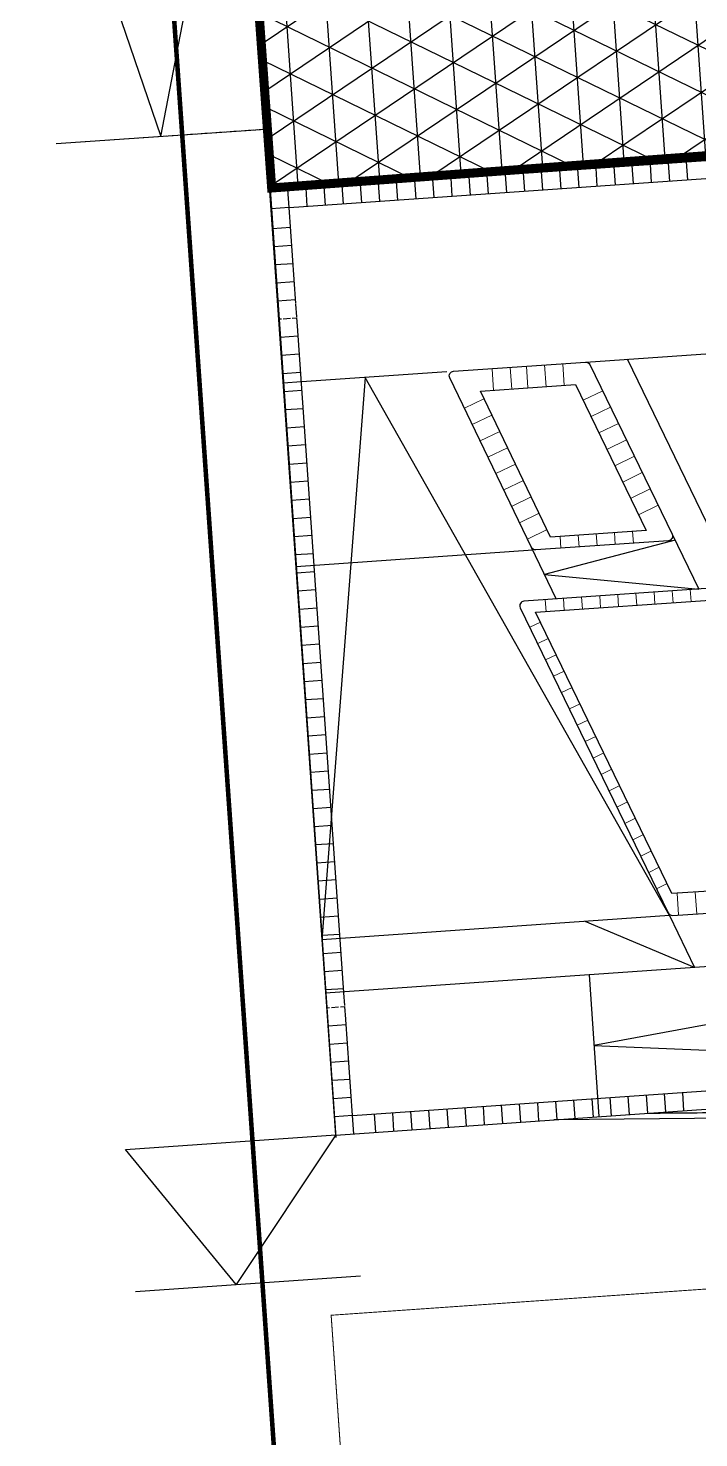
# Model space of a CAD drawing. Header units: millimetres. Extents: x 50357 to 985146, y 723188 to 1803594.
# Drawn here: x 832174.6 to 832211.5, y 818034.3 to 818111.9 of the extents above; entities that cross this region are included whole.
import ezdxf

# ---------------------------------------------------------------- set-up
doc = ezdxf.new("R2010")
doc.units = ezdxf.units.MM
doc.header["$LTSCALE"] = 3
doc.header["$MEASUREMENT"] = 0
for name, pattern in [('3A35X-MAGP-P-SB$0$3A35X-MAGP-P-SB$0$ACAD_ISO05W035', [11.55, 8.4, -1.05, 0, -1.05, 0, -1.05]), ('DIVIDE', [1.25, 0.5, -0.25, 0, -0.25, 0, -0.25]), ('HIDDEN', [0.375, 0.25, -0.125]), ('PHANTOM2', [1.25, 0.625, -0.125, 0.125, -0.125, 0.125, -0.125])]:
    doc.linetypes.add(name, pattern=pattern)
for name, color, linetype in [('00-TITLEBOX', 7, 'Continuous'), ('3A35X-MAGP-P-SB$0$UAJ-90BOUN', 7, 'Continuous'), ('LWK-MA_Stone around ASA', 8, 'Continuous'), ('LWK-STEPS', 8, 'Continuous'), ('UAJ-00XREF', 7, 'Continuous'), ('UAJ-90.5LAND', 8, 'Continuous')]:
    doc.layers.add(name, color=color, linetype=linetype)
doc.layers.add('3A35X-MAGP-P-SB$0$UAJ-00ANNO-$', color=32, linetype='Continuous', lineweight=5, plot=False)
for name, color, linetype, lineweight in [('LWK-GA_PLANTER WALL TILES', 8, 'Continuous', 9), ('LWK-GA_PLANTERWALL', 8, 'Continuous', 30), ('LWK-LV_RAMP HIDDEN', 8, 'Continuous', 20)]:
    doc.layers.add(name, color=color, linetype=linetype, lineweight=lineweight)

# ---------------------------------------------------------------- blocks, each defined once
blk = doc.blocks.new('3A35X-MAGP-P-LD-00-0')
at = {"layer": 'LWK-GA_PLANTER WALL TILES'}
for p, q in [((834514541, 818092051, 0), (834514460, 818093248, 0)), ((834515539, 818092119, 0), (834515458, 818093316, 0)), ((834516537, 818092186, 0), (834516456, 818093384, 0))]:
    blk.add_line(p, q, dxfattribs=at)
at = {"layer": 'LWK-GA_PLANTER WALL TILES', "elevation": 0}
for points in [[(834512648, 818091913), (834512564, 818093110)], [(834513645, 818091983), (834513561, 818093180)], [(834512118, 818091460), (834511038, 818090939)], [(834517576, 818091374), (834518655, 818091898)], [(834512553, 818090559), (834511472, 818090038)], [(834518012, 818090474), (834519091, 818090998)], [(834518449, 818089575), (834519528, 818090098)], [(834512988, 818089659), (834511907, 818089137)], [(834518884, 818088674), (834519963, 818089198)], [(834513422, 818088758), (834512341, 818088237)], [(834519321, 818087775), (834520400, 818088298)], [(834513857, 818087858), (834512776, 818087336)], [(834514291, 818086957), (834513211, 818086435)], [(834519757, 818086875), (834520836, 818087399)], [(834514726, 818086056), (834513645, 818085535)], [(834520192, 818085975), (834521271, 818086498)], [(834515161, 818085156), (834514080, 818084634)], [(834520629, 818085075), (834521708, 818085599)], [(834515595, 818084255), (834514514, 818083734)], [(834516310, 818083884), (834516356, 818083236)], [(834517308, 818083954), (834517353, 818083305)], [(834518306, 818084023), (834518351, 818083375)], [(834519303, 818084093), (834519348, 818083445)], [(834520301, 818084163), (834520346, 818083514)], [(834516543, 818079819), (834516498, 818080467)], [(834517541, 818079888), (834517495, 818080537)], [(834518538, 818079958), (834518493, 818080606)], [(834519536, 818080028), (834519491, 818080676)], [(834520533, 818080097), (834520488, 818080746)], [(834521531, 818080167), (834521486, 818080815)], [(834522529, 818080236), (834522483, 818080885)], [(834523526, 818080306), (834523481, 818080955)], [(834515546, 818079749), (834515500, 818080397)], [(834515230, 818079167), (834514644, 818078884)], [(834515666, 818078268), (834515081, 818077984)], [(834516102, 818077368), (834515517, 818077084)], [(834516540, 818076469), (834515954, 818076185)], [(834516976, 818075569), (834516391, 818075285)], [(834517414, 818074670), (834516828, 818074386)], [(834517850, 818073770), (834517265, 818073486)], [(834518288, 818072871), (834517702, 818072587)], [(834518724, 818071971), (834518139, 818071687)], [(834519162, 818071072), (834518576, 818070788)], [(834519598, 818070172), (834519013, 818069888)], [(834520036, 818069273), (834519450, 818068989)], [(834520472, 818068373), (834519886, 818068089)], [(834520909, 818067474), (834520324, 818067190)], [(834521346, 818066574), (834520760, 818066290)], [(834521782, 818065674), (834521197, 818065390)], [(834522218, 818064774), (834521633, 818064491)], [(834522766, 818064249), (834522843, 818063051)], [(834523764, 818064312), (834523841, 818063115)]]:
    blk.add_lwpolyline(points, dxfattribs=at)
at = {"layer": 'LWK-GA_PLANTERWALL', "elevation": 0}
for points in [[(834510440, 818092965), (834517710, 818093477, -0.306406), (834517953, 818093337), (834522479, 818084007, -0.53109), (834522271, 818083649), (834514976, 818083139, -0.306842), (834514733, 818083280), (834510232, 818092607, -0.530234)], [(834528903, 818063572), (834531595, 818069588, 0.221649), (834531592, 818069799), (834526167, 818080985, 0.306296), (834525924, 818081125), (834514325, 818080315, 0.531236), (834514117, 818079957), (834522272, 818063170, 0.304534), (834522513, 818063030), (834528690, 818063425, 0.278392)]]:
    blk.add_lwpolyline(points, format="xyb", close=True, dxfattribs=at)
for points in [[(834515792, 818083848), (834511922, 818091867), (834517161, 818092235), (834521045, 818084214)], [(834522480, 818064230), (834514961, 818079708), (834525108, 818080417), (834530319, 818069676), (834528043, 818064586)]]:
    blk.add_lwpolyline(points, close=True, dxfattribs=at)
at = {"layer": 'LWK-LV_RAMP HIDDEN', "linetype": 'HIDDEN', "ltscale": 6}
blk.add_lwpolyline([(834488572, 818105485), (834500093, 818106291)], dxfattribs=at)
at = {"layer": 'LWK-MA_Stone around ASA', "ltscale": 0.5}
for p, q in [((834500324, 818102900, 0), (834540219, 818105688, 0)), ((834501396, 818101972, 0), (834540289, 818104691, 0)), ((834513363, 818102809, 0), (834513292, 818103807, 0)), ((834514360, 818102878, 0), (834514290, 818103877, 0)), ((834515358, 818102948, 0), (834515288, 818103946, 0)), ((834516355, 818103018, 0), (834516285, 818104016, 0)), ((834517353, 818103088, 0), (834517283, 818104086, 0)), ((834518350, 818103157, 0), (834518280, 818104156, 0)), ((834519348, 818103227, 0), (834519278, 818104225, 0)), ((834520346, 818103297, 0), (834520275, 818104295, 0)), ((834521343, 818103366, 0), (834521273, 818104365, 0)), ((834522341, 818103436, 0), (834522271, 818104434, 0)), ((834523338, 818103506, 0), (834523268, 818104504, 0)), ((834501392, 818101972, 0), (834501322, 818102970, 0)), ((834502389, 818102042, 0), (834502319, 818103040, 0)), ((834503387, 818102112, 0), (834503317, 818103110, 0)), ((834504384, 818102181, 0), (834504314, 818103180, 0)), ((834505382, 818102251, 0), (834505312, 818103249, 0)), ((834506380, 818102321, 0), (834506310, 818103319, 0)), ((834507377, 818102390, 0), (834507307, 818103389, 0)), ((834508375, 818102460, 0), (834508305, 818103458, 0)), ((834509372, 818102530, 0), (834509302, 818103528, 0)), ((834510370, 818102600, 0), (834510300, 818103598, 0)), ((834511367, 818102669, 0), (834511297, 818103668, 0)), ((834512365, 818102739, 0), (834512295, 818103737, 0)), ((834503975, 818050933, 0), (834500324, 818102900, 0)), ((834501763, 818096688, 0), (834501392, 818101972, 0)), ((834501814, 818095965, 0), (834501765, 818096663, 0)), ((834501866, 818095217, 0), (834501817, 818095915, 0)), ((834504426, 818058782, 0), (834501868, 818095192, 0)), ((834503975, 818050933, 0), (834625141, 818059445, 0)), ((834504477, 818058058, 0), (834504428, 818058757, 0)), ((834504529, 818057310, 0), (834504480, 818058008, 0)), ((834504902, 818052001, 0), (834504531, 818057285, 0)), ((834504902, 818052001, 0), (834580894, 818057339, 0)), ((834504973, 818051003, 0), (834504902, 818052001, 0))]:
    blk.add_line(p, q, dxfattribs=at)
at = {"layer": 'LWK-MA_Stone around ASA', "ltscale": 0.5, "elevation": 0}
for points in [[(834501395, 818101972), (834500394, 818101902)], [(834501469, 818100880), (834500471, 818100810)], [(834501539, 818099883), (834500541, 818099813)], [(834501609, 818098885), (834500611, 818098815)], [(834501679, 818097888), (834500681, 818097818)], [(834501749, 818096890), (834500751, 818096820)], [(834500963, 818095833), (834500821, 818095823)], [(834501462, 818095868), (834501069, 818095840)], [(834501819, 818095892), (834501567, 818095875)], [(834501889, 818094895), (834500891, 818094825)], [(834501959, 818093897), (834500962, 818093828)], [(834502029, 818092900), (834501032, 818092830)], [(834502099, 818091902), (834501102, 818091833)], [(834502174, 818090905), (834501172, 818090835)], [(834502239, 818089907), (834501242, 818089837)], [(834502309, 818088910), (834501312, 818088840)], [(834502380, 818087912), (834501382, 818087842)], [(834502450, 818086915), (834501452, 818086845)], [(834502520, 818085917), (834501522, 818085847)], [(834502594, 818084920), (834501592, 818084850)], [(834502664, 818083922), (834501662, 818083852)], [(834502734, 818082925), (834501732, 818082855)], [(834502805, 818081927), (834501802, 818081857)], [(834502875, 818080930), (834501858, 818080859)], [(834502945, 818079932), (834501943, 818079862)], [(834503010, 818078934), (834502013, 818078864)], [(834503080, 818077937), (834502083, 818077867)], [(834503155, 818076940), (834502153, 818076869)], [(834503225, 818075942), (834502223, 818075872)], [(834503295, 818074944), (834502293, 818074874)], [(834503365, 818073947), (834502363, 818073877)], [(834503435, 818072949), (834502433, 818072879)], [(834503505, 818071952), (834502503, 818071882)], [(834503575, 818070954), (834502573, 818070884)], [(834503645, 818069957), (834502643, 818069887)], [(834503716, 818068959), (834502714, 818068889)], [(834503786, 818067962), (834502784, 818067892)], [(834503851, 818066964), (834502854, 818066894)], [(834503921, 818065966), (834502924, 818065896)], [(834503991, 818064969), (834502994, 818064899)], [(834504061, 818063971), (834503064, 818063901)], [(834504132, 818062974), (834503134, 818062904)], [(834504202, 818061976), (834503204, 818061906)], [(834504272, 818060979), (834503274, 818060909)], [(834504342, 818059981), (834503344, 818059911)], [(834504412, 818058983), (834503414, 818058914)], [(834504482, 818057986), (834504230, 818057968)], [(834503626, 818057926), (834503484, 818057916)], [(834504125, 818057961), (834503732, 818057933)], [(834504552, 818056988), (834503555, 818056919)], [(834504622, 818055991), (834503625, 818055921)], [(834504692, 818054993), (834503695, 818054923)], [(834504762, 818053996), (834503765, 818053926)], [(834504832, 818052998), (834503835, 818052928)], [(834513080, 818052575), (834513150, 818051578)], [(834514078, 818052645), (834514148, 818051648)], [(834515076, 818052715), (834515145, 818051718)], [(834516073, 818052785), (834516143, 818051788)], [(834517071, 818052856), (834517140, 818051858)], [(834518068, 818052926), (834518138, 818051928)], [(834519066, 818052996), (834519136, 818051998)], [(834520063, 818053066), (834520133, 818052068)], [(834521061, 818053136), (834521131, 818052138)], [(834522058, 818053206), (834522128, 818052208)], [(834523056, 818053276), (834523126, 818052278)], [(834504902, 818052001), (834503905, 818051931)], [(834506098, 818052085), (834506168, 818051087)], [(834507095, 818052155), (834507165, 818051157)], [(834508093, 818052225), (834508163, 818051227)], [(834509090, 818052295), (834509160, 818051297)], [(834510088, 818052365), (834510158, 818051367)], [(834511085, 818052435), (834511155, 818051437)], [(834512083, 818052505), (834512153, 818051508)]]:
    blk.add_lwpolyline(points, dxfattribs=at)
at = {"layer": 'LWK-STEPS', "ltscale": 0.5, "elevation": 0}
blk.add_lwpolyline([(834487013, 818131033), (834495241, 818131613), (834495192, 818132308), (834495222, 818132310), (834495192, 818132715), (834498250, 818132929), (834503984, 818050798)], dxfattribs=at)
at = {"layer": 'UAJ-90.5LAND'}
blk.add_line((834574020, 818052329, 0), (834515974, 818051776, 0), dxfattribs=at)
blk.add_lwpolyline([(834487063, 818127076), (834494333, 818105888), (834498563, 818127880)], dxfattribs=at)
at = {"layer": 'UAJ-90.5LAND', "elevation": 0}
for points in [[(834488572, 818105485), (834500093, 818106291)], [(834517728, 818093476), (834533554, 818094582)], [(834510073, 818092939), (834502071, 818092379), (834501069, 818092309)], [(834531645, 818069691), (834520013, 818093636)], [(834522337, 818063016), (834505572, 818092626), (834503201, 818061678)], [(834522638, 818083670), (834515453, 818081780), (834523942, 818080982)], [(834522479, 818084007), (834523942, 818080982)], [(834514809, 818083122), (834501778, 818082206)], [(834516101, 818080438), (834514731, 818083279)], [(834589474, 818064764), (834503405, 818058747)], [(834522337, 818063016), (834503206, 818061679)], [(834523720, 818060167), (834517710, 818062693)], [(834522337, 818063016), (834523724, 818060158)], [(834552286, 818062145), (834518183, 818055863), (834552839, 818054448)], [(834517915, 818059761), (834518459, 818051966)], [(834505344, 818043173), (834492950, 818042306)]]:
    blk.add_lwpolyline(points, dxfattribs=at)
at = {"layer": 'UAJ-90.5LAND'}
blk.add_lwpolyline([(834492399, 818050137), (834503975, 818050948), (834498494, 818042696)], close=True, dxfattribs=at)
blk.add_rational_spline([(834521244, 818052146), (834538828, 818052314), (834556412, 818052481), (834573995, 818052649), (834575279, 818052661), (834576222, 818051790), (834576312, 818050510), (834576356, 818049875), (834576400, 818049241), (834576445, 818048607), (834576466, 818048300), (834576440, 818047994), (834576368, 818047695), (834576296, 818047396), (834576271, 818047089), (834576292, 818046782)], [1, 1, 1, 1, 0.818725782143, 0.818725782143, 1, 1, 1, 1, 0.992191581091, 0.992191581091, 1, 0.992191582692, 0.992191582692, 1], degree=3, knots=[49173.465892, 49173.465892, 49173.465892, 49173.465892, 101926.808107, 101926.808107, 101926.808107, 109479.477725, 109479.477725, 109479.477725, 111386.627271, 111386.627271, 111386.627271, 112305.844853, 112305.844853, 112305.844853, 113225.062341, 113225.062341, 113225.062341, 113225.062341], dxfattribs=at)

msp = doc.modelspace()

# ---------------------------------------------------------------- hatches: boundary and pattern name
h = msp.add_hatch()
h.set_pattern_fill('NET3', color=256, scale=18)
h.set_pattern_definition([(273.99891, (834525.5252, 818208.8837), (2.244522, 0.1569093), []), (333.99891, (834525.5252, 818208.8837), (0.9863736, 2.0222678), []), (33.99891, (834525.5252, 818208.8837), (-1.2581485, 1.8653585), [])])
edge = h.paths.add_edge_path()
edge.add_arc((832246.0451, 818268.9728), 117.4715, 237.761019, 253.81498)
edge.add_line((832213.3011, 818156.1571), (832213.1253, 818155.3418))
edge.add_line((832213.1253, 818155.3418), (832213.9663, 818155.2143))
edge.add_line((832213.9663, 818155.2143), (832211.5657, 818144.3196))
edge.add_line((832211.5657, 818144.3196), (832220.0467, 818142.4509))
edge.add_line((832220.0467, 818142.4509), (832227.8682, 818142.9709))
edge.add_line((832227.8682, 818142.9709), (832228.1955, 818143.4369))
edge.add_line((832228.1955, 818143.4369), (832228.9489, 818133.2615))
edge.add_line((832228.9489, 818133.2615), (832222.4697, 818132.7812))
edge.add_line((832222.4697, 818132.7812), (832222.8925, 818127.0768))
edge.add_line((832222.8925, 818127.0768), (832225.0417, 818127.2361))
edge.add_line((832225.0417, 818127.2361), (832225.1705, 818125.4987))
edge.add_line((832225.1705, 818125.4987), (832229.4999, 818125.8197))
edge.add_line((832229.4999, 818125.8197), (832230.9488, 818106.2519))
edge.add_line((832230.9488, 818106.2519), (832188, 818103.0685))
edge.add_line((832188, 818103.0685), (832186.0985, 818129.4005))
edge.add_line((832186.0985, 818129.4005), (832198.0579, 818130.2871))
edge.add_line((832198.0579, 818130.2871), (832197.5912, 818136.5839))
edge.add_line((832197.5912, 818136.5839), (832185.6378, 818135.6978))
edge.add_line((832185.6378, 818135.6978), (832185.2447, 818141.0009))
edge.add_line((832185.2447, 818141.0009), (832185.4958, 818141.0194))
edge.add_line((832185.4958, 818141.0194), (832183.3797, 818169.6118))

# ---------------------------------------------------------------- linework, layer by layer
at = {"linetype": 'PHANTOM2', "ltscale": 60, "const_width": 0.25}
msp.add_lwpolyline([(832197.2472, 817903.2275), (832181.244, 818132.2001), (832182.8149, 818132.3099), (832180.0368, 818172.006), (832178.3771, 818173.101), (832177.2692, 818188.9415), (832177.27, 818188.9421, -0.0000188), (832177.2713, 818188.9412), (832180.4036, 818186.3755), (832185.342, 818181.813, 0.1251081), (832233.9061, 818161.6929), (832258.1564, 818158.5084), (832293.5563, 818157.5669), (832293.5566, 818157.5666), (832293.5594, 818157.5668), (832317.7457, 818158.3824), (832320.6905, 818158.5888), (832324.4065, 818105.5105), (832330.3918, 818105.9295), (832333.8837, 818056.0516), (832327.8978, 818055.6325), (832330.9916, 818011.4407)], format="xyb", dxfattribs=at)
at = {"layer": '3A35X-MAGP-P-SB$0$UAJ-00ANNO-$', "ltscale": 20}
msp.add_lwpolyline([(832263.5944, 818046.0853), (832191.2709, 818041.0294), (832199.3432, 817925.5589), (832235.0336, 817939.3012), (832270.7412, 817943.8543)], close=True, dxfattribs=at)
at = {"layer": '3A35X-MAGP-P-SB$0$UAJ-90BOUN', "linetype": '3A35X-MAGP-P-SB$0$3A35X-MAGP-P-SB$0$ACAD_ISO05W035', "const_width": 0.05}
msp.add_lwpolyline([(832270.7412, 817943.8543), (832263.5944, 818046.0853), (832191.2709, 818041.0294), (832199.3432, 817925.5589), (832235.0336, 817939.3012)], close=True, dxfattribs=at)

# ---------------------------------------------------------------- next in the draw order: block references
at = {"layer": 'UAJ-00XREF', "ltscale": 0.5, "xscale": 0.0009999999999999998, "yscale": 0.0009999999999999998, "zscale": 0.0009999999999999998, "rotation": 359.9752874263863}
msp.add_blockref('3A35X-MAGP-P-LD-00-0', (-2665.2105, 360.0263, -0.0001), dxfattribs=at)

# ---------------------------------------------------------------- next in the draw order: linework, layer by layer
at = {"layer": '00-TITLEBOX', "color": 96, "linetype": 'DIVIDE', "ltscale": 100, "const_width": 0.5}
msp.add_lwpolyline([(832183.3797, 818169.6118, 0.0701634), (832213.3011, 818156.1571), (832213.1253, 818155.3418), (832227.2219, 818152.1892), (832227.8724, 818143.4138), (832228.1955, 818143.4369), (832228.9489, 818133.2615), (832222.4697, 818132.7812), (832222.8925, 818127.0768), (832225.0417, 818127.2361), (832225.1705, 818125.4987), (832229.4999, 818125.8197), (832230.9488, 818106.2519), (832188, 818103.0685), (832186.0985, 818129.4005), (832198.0579, 818130.2871), (832197.5912, 818136.5839), (832185.6378, 818135.6978), (832185.2447, 818141.0009), (832185.4958, 818141.0194), (832183.3797, 818169.6118)], format="xyb", dxfattribs=at)

doc.saveas('drawing.dxf')
